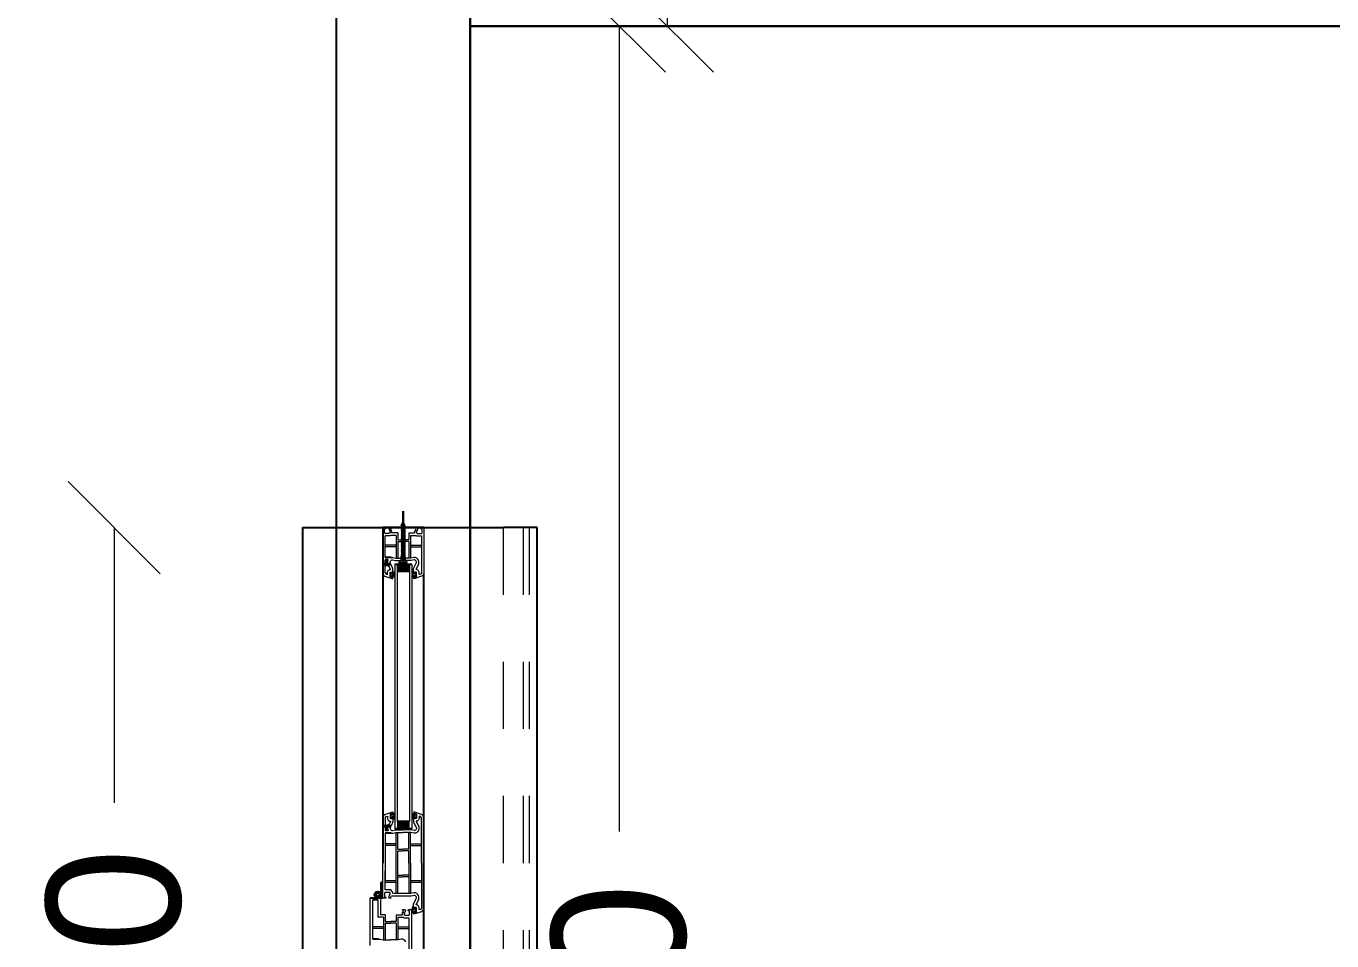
# Model space of a CAD drawing. Header units: metres. Extents: x -355 to 973, y -73 to 238.
# Drawn here: x 694.624 to 696.571, y 130.33 to 131.694 of the extents above; entities that cross this region are included whole.
import ezdxf

# ---------------------------------------------------------------- set-up
doc = ezdxf.new("R2010")
doc.units = ezdxf.units.M
doc.header["$LTSCALE"] = 3
doc.header["$MEASUREMENT"] = 0
for name, pattern in [('202$0$HIDDEN', [0.375, 0.25, -0.125]), ('ACAD_ISO02W100', [15, 12, -3]), ('DASHED2', [0.375, 0.25, -0.125])]:
    doc.linetypes.add(name, pattern=pattern)
for name, color, linetype in [('01B', 10, 'Continuous'), ('4', 4, 'ACAD_ISO02W100'), ('5', 2, 'Continuous')]:
    doc.layers.add(name, color=color, linetype=linetype)
doc.layers.add('05', color=21, linetype='Continuous', lineweight=5)
doc.layers.add('15', color=63, linetype='DASHED2', lineweight=15)
doc.styles.get("Standard").update_dxf_attribs({"font": 'arial.ttf'})
doc.dimstyles.new('ahmad', dxfattribs={"dimtxt": 0.2, "dimasz": 0.1375, "dimexe": 0, "dimexo": 0.0625, "dimgap": 0.09, "dimtad": 0, "dimzin": 0, "dimdsep": 46, "dimtxsty": 'Standard', "dimblk": 'OBLIQUE', "dimcen": 0.09, "dimclrd": 245, "dimclrt": 61, "dimadec": 0, "dimazin": 0, "dimtfac": 1, "dimtofl": 0, "dimtmove": 0, "dimatfit": 3, "dimldrblk": 'OBLIQUE', "dimfxl": 0, "dimfxlon": 1, "dimtolj": 1, "dimtzin": 0, "dimlwd": 13, "dimarcsym": 0})

# ---------------------------------------------------------------- blocks, each defined once
blk = doc.blocks.new('DSSSS')
at = {"layer": '05'}
for p, q in [((152.7604, -221.3864), (152.7604, -221.3872)), ((152.7604, -221.3872), (152.7664, -221.3872)), ((152.7664, -221.3872), (152.7664, -221.3863))]:
    blk.add_line(p, q, dxfattribs=at)
blk.add_lwpolyline([(152.7664, -221.3863), (152.7646, -221.3863), (152.7646, -221.384), (152.7657, -221.384), (152.7654, -221.383), (152.7617, -221.383), (152.7617, -221.3838), (152.7623, -221.3841), (152.763, -221.3847), (152.763, -221.3859), (152.7619, -221.3864), (152.7604, -221.3864)], dxfattribs=at)
blk = doc.blocks.new('ddd')
at = {"layer": '01B'}
for points in [[(1655.8293, 1003.8705), (1655.8184, 1003.8705), (1655.8184, 1003.889), (1655.8293, 1003.889)], [(1656.2018, 1003.8705), (1656.2127, 1003.8705), (1656.2127, 1003.889), (1656.2018, 1003.889)]]:
    blk.add_hatch(color=143, dxfattribs=at).paths.add_polyline_path(points)
at = {"layer": '01B', "color": 32}
for p in [(1655.7637, 1004.0793), (1655.7637, 1003.7293)]:
    blk.add_line(p, (1655.7637, 1004.0293), dxfattribs=at)
at = {"layer": '01B', "color": 143}
for p, q in [((1655.7637, 1003.9104), (1655.7637, 1003.8491)), ((1657.1951, 1003.9104), (1655.8322, 1003.9104)), ((1655.7802, 1003.8793), (1655.7393, 1003.8793)), ((1655.7393, 1003.8793), (1655.8247, 1003.8793)), ((1655.7608, 1003.8819), (1655.7555, 1003.8793)), ((1655.7608, 1003.8768), (1655.7555, 1003.8793)), ((1655.7608, 1003.8819), (1655.7587, 1003.8793)), ((1655.7608, 1003.8768), (1655.7587, 1003.8793)), ((1655.7621, 1003.8819), (1655.76, 1003.8793)), ((1655.7621, 1003.8768), (1655.76, 1003.8793)), ((1655.7608, 1003.8819), (1655.7616, 1003.8813)), ((1655.7633, 1003.8819), (1655.7612, 1003.8793)), ((1655.7633, 1003.8768), (1655.7612, 1003.8793)), ((1655.7621, 1003.8819), (1655.7628, 1003.8813)), ((1655.7646, 1003.8819), (1655.7624, 1003.8793)), ((1655.7646, 1003.8768), (1655.7624, 1003.8793)), ((1655.7633, 1003.8819), (1655.7641, 1003.8813)), ((1655.7658, 1003.8819), (1655.7637, 1003.8793)), ((1655.7658, 1003.8768), (1655.7637, 1003.8793)), ((1655.7646, 1003.8819), (1655.7653, 1003.8813)), ((1655.7671, 1003.8819), (1655.7649, 1003.8793)), ((1655.7671, 1003.8768), (1655.7649, 1003.8793)), ((1655.7658, 1003.8819), (1655.7666, 1003.8813)), ((1655.7683, 1003.8819), (1655.7662, 1003.8793)), ((1655.7683, 1003.8768), (1655.7662, 1003.8793)), ((1655.7671, 1003.8819), (1655.7678, 1003.8813)), ((1655.7696, 1003.8819), (1655.7674, 1003.8793)), ((1655.7696, 1003.8768), (1655.7674, 1003.8793)), ((1655.7683, 1003.8819), (1655.769, 1003.8813)), ((1655.7708, 1003.8819), (1655.7687, 1003.8793)), ((1655.7708, 1003.8768), (1655.7687, 1003.8793)), ((1655.7696, 1003.8819), (1655.7703, 1003.8813)), ((1655.7721, 1003.8819), (1655.7699, 1003.8793)), ((1655.7721, 1003.8768), (1655.7699, 1003.8793)), ((1655.7708, 1003.8819), (1655.7715, 1003.8813)), ((1655.7733, 1003.8819), (1655.7712, 1003.8793)), ((1655.7733, 1003.8768), (1655.7712, 1003.8793)), ((1655.7721, 1003.8819), (1655.7728, 1003.8813)), ((1655.7745, 1003.8819), (1655.7724, 1003.8793)), ((1655.7745, 1003.8768), (1655.7724, 1003.8793)), ((1655.7733, 1003.8819), (1655.774, 1003.8813)), ((1655.7758, 1003.8819), (1655.7737, 1003.8793)), ((1655.7758, 1003.8768), (1655.7737, 1003.8793)), ((1655.7745, 1003.8819), (1655.7753, 1003.8813)), ((1655.777, 1003.8819), (1655.7749, 1003.8793)), ((1655.777, 1003.8768), (1655.7749, 1003.8793)), ((1655.7758, 1003.8819), (1655.7765, 1003.8813)), ((1655.7783, 1003.8819), (1655.7762, 1003.8793)), ((1655.7783, 1003.8768), (1655.7762, 1003.8793)), ((1655.777, 1003.8819), (1655.7778, 1003.8813)), ((1655.7795, 1003.8819), (1655.7774, 1003.8793)), ((1655.7795, 1003.8768), (1655.7774, 1003.8793)), ((1655.7783, 1003.8819), (1655.779, 1003.8813)), ((1655.7808, 1003.8819), (1655.7786, 1003.8793)), ((1655.7808, 1003.8768), (1655.7786, 1003.8793)), ((1655.7795, 1003.8819), (1655.7803, 1003.8813)), ((1655.782, 1003.8819), (1655.7799, 1003.8793)), ((1655.782, 1003.8768), (1655.7799, 1003.8793)), ((1655.7808, 1003.8819), (1655.7815, 1003.8813)), ((1655.7833, 1003.8819), (1655.7811, 1003.8793)), ((1655.7833, 1003.8768), (1655.7811, 1003.8793)), ((1655.782, 1003.8819), (1655.7827, 1003.8813)), ((1655.7845, 1003.8819), (1655.7824, 1003.8793)), ((1655.7845, 1003.8768), (1655.7824, 1003.8793)), ((1655.7833, 1003.8819), (1655.784, 1003.8813)), ((1655.7858, 1003.8819), (1655.7836, 1003.8793)), ((1655.7858, 1003.8768), (1655.7836, 1003.8793)), ((1655.7845, 1003.8819), (1655.7852, 1003.8813)), ((1655.787, 1003.8819), (1655.7849, 1003.8793)), ((1655.787, 1003.8768), (1655.7849, 1003.8793)), ((1655.7858, 1003.8819), (1655.7865, 1003.8813)), ((1655.7882, 1003.8819), (1655.7861, 1003.8793)), ((1655.7882, 1003.8768), (1655.7861, 1003.8793)), ((1655.787, 1003.8819), (1655.7877, 1003.8813)), ((1655.7895, 1003.8819), (1655.7874, 1003.8793)), ((1655.7895, 1003.8768), (1655.7874, 1003.8793)), ((1655.7882, 1003.8819), (1655.789, 1003.8813)), ((1655.7907, 1003.8819), (1655.7886, 1003.8793)), ((1655.7907, 1003.8768), (1655.7886, 1003.8793)), ((1655.7895, 1003.8819), (1655.7902, 1003.8813)), ((1655.792, 1003.8819), (1655.7899, 1003.8793)), ((1655.792, 1003.8768), (1655.7899, 1003.8793)), ((1655.7907, 1003.8819), (1655.7915, 1003.8813)), ((1655.7932, 1003.8819), (1655.7911, 1003.8793)), ((1655.7932, 1003.8768), (1655.7911, 1003.8793)), ((1655.792, 1003.8819), (1655.7927, 1003.8813)), ((1655.7945, 1003.8819), (1655.7923, 1003.8793)), ((1655.7945, 1003.8768), (1655.7923, 1003.8793)), ((1655.7932, 1003.8819), (1655.794, 1003.8813)), ((1655.7957, 1003.8819), (1655.7936, 1003.8793)), ((1655.7957, 1003.8768), (1655.7936, 1003.8793)), ((1655.7945, 1003.8819), (1655.7952, 1003.8813)), ((1655.797, 1003.8819), (1655.7948, 1003.8793)), ((1655.797, 1003.8768), (1655.7948, 1003.8793)), ((1655.7957, 1003.8819), (1655.7965, 1003.8813)), ((1655.7982, 1003.8819), (1655.7961, 1003.8793)), ((1655.7982, 1003.8768), (1655.7961, 1003.8793)), ((1655.797, 1003.8819), (1655.7977, 1003.8813)), ((1655.7995, 1003.8819), (1655.7973, 1003.8793)), ((1655.7995, 1003.8768), (1655.7973, 1003.8793)), ((1655.7982, 1003.8819), (1655.7989, 1003.8813)), ((1655.8007, 1003.8819), (1655.7986, 1003.8793)), ((1655.8007, 1003.8768), (1655.7986, 1003.8793)), ((1655.7995, 1003.8819), (1655.8002, 1003.8813)), ((1655.8019, 1003.8819), (1655.7998, 1003.8793)), ((1655.8019, 1003.8768), (1655.7998, 1003.8793)), ((1655.8007, 1003.8819), (1655.8014, 1003.8813)), ((1655.8032, 1003.8819), (1655.8011, 1003.8793)), ((1655.8032, 1003.8768), (1655.8011, 1003.8793)), ((1655.8019, 1003.8819), (1655.8027, 1003.8813)), ((1655.8044, 1003.8819), (1655.8023, 1003.8793)), ((1655.8044, 1003.8768), (1655.8023, 1003.8793)), ((1655.8032, 1003.8819), (1655.8039, 1003.8813)), ((1655.8057, 1003.8819), (1655.8036, 1003.8793)), ((1655.8057, 1003.8768), (1655.8036, 1003.8793)), ((1655.8044, 1003.8819), (1655.8052, 1003.8813)), ((1655.8114, 1003.8819), (1655.8057, 1003.8819)), ((1655.8057, 1003.8819), (1655.8057, 1003.8793)), ((1655.8057, 1003.8768), (1655.8057, 1003.8793)), ((1655.8168, 1003.8855), (1655.8114, 1003.8819)), ((1655.8168, 1003.8803), (1655.8147, 1003.8803)), ((1655.8147, 1003.8803), (1655.8147, 1003.8793)), ((1655.8147, 1003.8784), (1655.8147, 1003.8793)), ((1655.8168, 1003.8784), (1655.8147, 1003.8784)), ((1655.8168, 1003.8855), (1655.8168, 1003.8803)), ((1655.8168, 1003.8732), (1655.8168, 1003.8784)), ((1655.8184, 1003.8923), (1655.8184, 1003.8672)), ((1655.8293, 1003.889), (1655.8293, 1003.8705)), ((1656.2018, 1003.889), (1656.2018, 1003.8705)), ((1656.2127, 1003.8923), (1656.2127, 1003.8672)), ((1655.7608, 1003.8768), (1655.7616, 1003.8774)), ((1655.7621, 1003.8768), (1655.7628, 1003.8774)), ((1655.7633, 1003.8768), (1655.7641, 1003.8774)), ((1655.7646, 1003.8768), (1655.7653, 1003.8774)), ((1655.7658, 1003.8768), (1655.7666, 1003.8774)), ((1655.7671, 1003.8768), (1655.7678, 1003.8774)), ((1655.7683, 1003.8768), (1655.769, 1003.8774)), ((1655.7696, 1003.8768), (1655.7703, 1003.8774)), ((1655.7708, 1003.8768), (1655.7715, 1003.8774)), ((1655.7721, 1003.8768), (1655.7728, 1003.8774)), ((1655.7733, 1003.8768), (1655.774, 1003.8774)), ((1655.7745, 1003.8768), (1655.7753, 1003.8774)), ((1655.7758, 1003.8768), (1655.7765, 1003.8774)), ((1655.777, 1003.8768), (1655.7778, 1003.8774)), ((1655.7783, 1003.8768), (1655.779, 1003.8774)), ((1655.7795, 1003.8768), (1655.7803, 1003.8774)), ((1655.7808, 1003.8768), (1655.7815, 1003.8774)), ((1655.782, 1003.8768), (1655.7827, 1003.8774)), ((1655.7833, 1003.8768), (1655.784, 1003.8774)), ((1655.7845, 1003.8768), (1655.7852, 1003.8774)), ((1655.7858, 1003.8768), (1655.7865, 1003.8774)), ((1655.787, 1003.8768), (1655.7877, 1003.8774)), ((1655.7882, 1003.8768), (1655.789, 1003.8774)), ((1655.7895, 1003.8768), (1655.7902, 1003.8774)), ((1655.7907, 1003.8768), (1655.7915, 1003.8774)), ((1655.792, 1003.8768), (1655.7927, 1003.8774)), ((1655.7932, 1003.8768), (1655.794, 1003.8774)), ((1655.7945, 1003.8768), (1655.7952, 1003.8774)), ((1655.7957, 1003.8768), (1655.7965, 1003.8774)), ((1655.797, 1003.8768), (1655.7977, 1003.8774)), ((1655.7982, 1003.8768), (1655.7989, 1003.8774)), ((1655.7995, 1003.8768), (1655.8002, 1003.8774)), ((1655.8007, 1003.8768), (1655.8014, 1003.8774)), ((1655.8019, 1003.8768), (1655.8027, 1003.8774)), ((1655.8032, 1003.8768), (1655.8039, 1003.8774)), ((1655.8044, 1003.8768), (1655.8052, 1003.8774)), ((1655.8114, 1003.8768), (1655.8057, 1003.8768)), ((1655.8082, 1003.8614), (1655.8082, 1003.8529)), ((1655.8168, 1003.8732), (1655.8114, 1003.8768)), ((1655.8174, 1003.8607), (1655.8174, 1003.8566)), ((1655.8189, 1003.8615), (1655.8189, 1003.8572)), ((1656.2084, 1003.8615), (1656.2084, 1003.8572)), ((1656.2099, 1003.8607), (1656.2099, 1003.8566)), ((1656.2192, 1003.8614), (1656.2192, 1003.8529)), ((1655.7637, 1003.8491), (1656.2637, 1003.8491)), ((1655.8119, 1003.8571), (1655.8119, 1003.8529)), ((1655.8123, 1003.8555), (1655.8122, 1003.8549)), ((1655.8174, 1003.8529), (1655.8174, 1003.8491)), ((1655.8189, 1003.8572), (1655.8178, 1003.8551)), ((1655.8181, 1003.8545), (1655.8189, 1003.8529)), ((1655.8189, 1003.8529), (1655.8189, 1003.8491)), ((1655.8209, 1003.8581), (1655.8193, 1003.8551)), ((1655.8193, 1003.8551), (1655.8204, 1003.8529)), ((1656.2065, 1003.8581), (1656.2081, 1003.8551)), ((1656.2081, 1003.8551), (1656.207, 1003.8529)), ((1656.2084, 1003.8572), (1656.2095, 1003.8551)), ((1656.2092, 1003.8545), (1656.2084, 1003.8529)), ((1656.2084, 1003.8529), (1656.2084, 1003.8491)), ((1656.2099, 1003.8529), (1656.2099, 1003.8491)), ((1656.215, 1003.8555), (1656.2152, 1003.8549)), ((1656.2154, 1003.8571), (1656.2154, 1003.8529)), ((1656.2921, 1003.8467), (1656.2921, 1003.8491)), ((1656.3159, 1003.8467), (1656.2921, 1003.8467)), ((1656.3159, 1003.8491), (1656.3159, 1003.8467)), ((1656.3159, 1003.8456), (1656.3159, 1003.8304)), ((1656.3185, 1003.8418), (1656.3185, 1003.8342)), ((1656.3774, 1003.8427), (1656.3774, 1003.8342))]:
    blk.add_line(p, q, dxfattribs=at)
for radius in [0.00477, 0.00274]:
    blk.add_circle((1656.3109, 1003.8416), radius, dxfattribs=at)
at = {"layer": '05', "color": 143}
for p, q in [((1655.7637, 1003.9064), (1655.7637, 1003.9104)), ((1655.7651, 1003.9057), (1655.7637, 1003.9064)), ((1655.7637, 1003.9013), (1655.7651, 1003.9014)), ((1655.7637, 1003.8972), (1655.7637, 1003.9013)), ((1655.7647, 1003.8984), (1655.7646, 1003.8971)), ((1655.7652, 1003.8989), (1655.7647, 1003.8984)), ((1655.7656, 1003.9063), (1655.7651, 1003.9057)), ((1655.7651, 1003.9014), (1655.7689, 1003.8999)), ((1655.7689, 1003.8971), (1655.7652, 1003.8989)), ((1655.7667, 1003.9078), (1655.7656, 1003.9073)), ((1655.7656, 1003.9073), (1655.7656, 1003.9063)), ((1655.771, 1003.9078), (1655.7667, 1003.9078)), ((1655.7687, 1003.8985), (1655.7678, 1003.899)), ((1655.7678, 1003.899), (1655.7683, 1003.8988)), ((1655.7683, 1003.8988), (1655.7687, 1003.8985)), ((1655.7689, 1003.8999), (1655.7702, 1003.8991)), ((1655.7702, 1003.8991), (1655.7715, 1003.8997)), ((1655.7716, 1003.9077), (1655.771, 1003.9078)), ((1655.7715, 1003.8997), (1655.7722, 1003.9006)), ((1655.7722, 1003.9067), (1655.7716, 1003.9077)), ((1655.7722, 1003.9006), (1655.7722, 1003.9067)), ((1655.7752, 1003.8982), (1655.776, 1003.8993)), ((1655.7754, 1003.8979), (1655.7752, 1003.8982)), ((1655.7754, 1003.8904), (1655.7754, 1003.8979)), ((1655.776, 1003.8993), (1655.776, 1003.9066)), ((1655.776, 1003.9066), (1655.8311, 1003.9066)), ((1655.7896, 1003.8904), (1655.7896, 1003.9066)), ((1655.7921, 1003.8904), (1655.7921, 1003.9066)), ((1655.8082, 1003.898), (1655.8081, 1003.8954)), ((1655.8093, 1003.8999), (1655.8082, 1003.898)), ((1655.8103, 1003.9011), (1655.8093, 1003.8999)), ((1655.8122, 1003.9024), (1655.8103, 1003.9011)), ((1655.814, 1003.903), (1655.8122, 1003.9024)), ((1655.816, 1003.9031), (1655.814, 1003.903)), ((1655.818, 1003.9027), (1655.816, 1003.9031)), ((1655.8257, 1003.899), (1655.818, 1003.9027)), ((1655.8261, 1003.899), (1655.8257, 1003.899)), ((1655.8282, 1003.9026), (1655.8261, 1003.9005)), ((1655.8261, 1003.9005), (1655.8261, 1003.899)), ((1655.8301, 1003.9033), (1655.8282, 1003.9026)), ((1655.8334, 1003.9033), (1655.8301, 1003.9033)), ((1655.8311, 1003.9066), (1655.8323, 1003.9058)), ((1655.8323, 1003.9058), (1655.8328, 1003.9052)), ((1655.8328, 1003.9052), (1655.8334, 1003.9033)), ((1656.1945, 1003.9052), (1656.1939, 1003.9033)), ((1656.1939, 1003.9033), (1656.1973, 1003.9033)), ((1656.195, 1003.9058), (1656.1945, 1003.9052)), ((1656.1962, 1003.9066), (1656.195, 1003.9058)), ((1656.2637, 1003.9066), (1656.1962, 1003.9066)), ((1656.1973, 1003.9033), (1656.1992, 1003.9026)), ((1656.1992, 1003.9026), (1656.2012, 1003.9005)), ((1656.2012, 1003.9005), (1656.2012, 1003.899)), ((1656.2012, 1003.899), (1656.2017, 1003.899)), ((1656.2017, 1003.899), (1656.2093, 1003.9027)), ((1656.2093, 1003.9027), (1656.2113, 1003.9031)), ((1656.2113, 1003.9031), (1656.2133, 1003.903)), ((1656.2133, 1003.903), (1656.2152, 1003.9024)), ((1656.2152, 1003.9024), (1656.217, 1003.9011)), ((1656.217, 1003.9011), (1656.218, 1003.8999)), ((1656.218, 1003.8999), (1656.2192, 1003.898)), ((1656.2192, 1003.898), (1656.2192, 1003.8954)), ((1656.2352, 1003.8904), (1656.2352, 1003.9066)), ((1656.2377, 1003.8904), (1656.2377, 1003.9066)), ((1656.2637, 1003.9104), (1656.3322, 1003.9104)), ((1656.2637, 1003.9066), (1656.3311, 1003.9066)), ((1656.2896, 1003.8904), (1656.2896, 1003.9066)), ((1656.2921, 1003.8904), (1656.2921, 1003.9066)), ((1656.3082, 1003.898), (1656.3081, 1003.8954)), ((1656.3093, 1003.8999), (1656.3082, 1003.898)), ((1656.3103, 1003.9011), (1656.3093, 1003.8999)), ((1656.3122, 1003.9024), (1656.3103, 1003.9011)), ((1656.3124, 1003.8976), (1656.3119, 1003.8969)), ((1656.314, 1003.903), (1656.3122, 1003.9024)), ((1656.313, 1003.8983), (1656.3124, 1003.8976)), ((1656.3138, 1003.8989), (1656.313, 1003.8983)), ((1656.3147, 1003.8992), (1656.3138, 1003.8989)), ((1656.316, 1003.9031), (1656.314, 1003.903)), ((1656.3157, 1003.8993), (1656.3147, 1003.8992)), ((1656.3168, 1003.899), (1656.3157, 1003.8993)), ((1656.318, 1003.9027), (1656.316, 1003.9031)), ((1656.3248, 1003.8951), (1656.3168, 1003.899)), ((1656.3257, 1003.899), (1656.318, 1003.9027)), ((1656.3261, 1003.899), (1656.3257, 1003.899)), ((1656.3282, 1003.9026), (1656.3261, 1003.9005)), ((1656.3261, 1003.9005), (1656.3261, 1003.899)), ((1656.3301, 1003.9033), (1656.3282, 1003.9026)), ((1656.3303, 1003.8993), (1656.3299, 1003.8989)), ((1656.3299, 1003.8989), (1656.3299, 1003.8964)), ((1656.3334, 1003.9033), (1656.3301, 1003.9033)), ((1656.3308, 1003.8995), (1656.3303, 1003.8993)), ((1656.3365, 1003.8995), (1656.3308, 1003.8995)), ((1656.3311, 1003.9066), (1656.3323, 1003.9058)), ((1656.3322, 1003.9104), (1656.3349, 1003.9087)), ((1656.3323, 1003.9058), (1656.3328, 1003.9052)), ((1656.3328, 1003.9052), (1656.3334, 1003.9033)), ((1656.3349, 1003.9087), (1656.3362, 1003.907)), ((1656.3362, 1003.907), (1656.3401, 1003.8953)), ((1656.3369, 1003.8993), (1656.3365, 1003.8995)), ((1656.3372, 1003.8989), (1656.3369, 1003.8993)), ((1656.3378, 1003.8966), (1656.3372, 1003.8989)), ((1655.764, 1003.897), (1655.7637, 1003.8972)), ((1655.7646, 1003.8971), (1655.764, 1003.897)), ((1655.7701, 1003.8971), (1655.7689, 1003.8971)), ((1655.7712, 1003.8971), (1655.7701, 1003.8971)), ((1655.7715, 1003.8967), (1655.7712, 1003.8971)), ((1655.7715, 1003.8878), (1655.7715, 1003.8967)), ((1655.7715, 1003.8878), (1655.7817, 1003.8878)), ((1655.7754, 1003.8904), (1655.8091, 1003.8904)), ((1655.7817, 1003.8878), (1655.7817, 1003.8797)), ((1655.7817, 1003.8716), (1655.7817, 1003.8797)), ((1655.7842, 1003.8878), (1655.8091, 1003.8878)), ((1655.7842, 1003.8878), (1655.7842, 1003.8797)), ((1655.7842, 1003.8716), (1655.7842, 1003.8797)), ((1655.8081, 1003.8954), (1655.8091, 1003.891)), ((1655.8091, 1003.891), (1655.8091, 1003.8841)), ((1655.8091, 1003.8841), (1655.8091, 1003.8797)), ((1655.8091, 1003.8754), (1655.8091, 1003.8797)), ((1655.8129, 1003.8754), (1655.8129, 1003.8797)), ((1656.2144, 1003.8754), (1656.2144, 1003.8797)), ((1656.2192, 1003.8954), (1656.2182, 1003.891)), ((1656.2182, 1003.891), (1656.2182, 1003.8841)), ((1656.2637, 1003.8904), (1656.2182, 1003.8904)), ((1656.2431, 1003.8878), (1656.2182, 1003.8878)), ((1656.2182, 1003.8841), (1656.2182, 1003.8797)), ((1656.2182, 1003.8754), (1656.2182, 1003.8797)), ((1656.2431, 1003.8878), (1656.2431, 1003.8797)), ((1656.2431, 1003.8716), (1656.2431, 1003.8797)), ((1656.2637, 1003.8878), (1656.2457, 1003.8878)), ((1656.2457, 1003.8878), (1656.2457, 1003.8797)), ((1656.2457, 1003.8716), (1656.2457, 1003.8797)), ((1656.2637, 1003.8904), (1656.3091, 1003.8904)), ((1656.2637, 1003.8878), (1656.3091, 1003.8878)), ((1656.2817, 1003.8878), (1656.2817, 1003.8797)), ((1656.2817, 1003.8716), (1656.2817, 1003.8797)), ((1656.2842, 1003.8878), (1656.2842, 1003.8797)), ((1656.2842, 1003.8716), (1656.2842, 1003.8797)), ((1656.3081, 1003.8954), (1656.3091, 1003.891)), ((1656.3091, 1003.891), (1656.3091, 1003.8833)), ((1656.3091, 1003.8833), (1656.3091, 1003.865)), ((1656.3119, 1003.8969), (1656.3119, 1003.8958)), ((1656.3119, 1003.8958), (1656.3129, 1003.8914)), ((1656.3129, 1003.8914), (1656.3129, 1003.8833)), ((1656.3129, 1003.8833), (1656.3129, 1003.8632)), ((1656.3312, 1003.8951), (1656.3248, 1003.8951)), ((1656.3296, 1003.8939), (1656.3296, 1003.8929)), ((1656.3296, 1003.8929), (1656.3373, 1003.8929)), ((1656.3299, 1003.8964), (1656.3313, 1003.8958)), ((1656.3316, 1003.8953), (1656.3312, 1003.8951)), ((1656.3313, 1003.8958), (1656.3316, 1003.8955)), ((1656.3316, 1003.8955), (1656.3316, 1003.8953)), ((1656.3362, 1003.8953), (1656.3362, 1003.8957)), ((1656.3362, 1003.8957), (1656.3369, 1003.8957)), ((1656.3401, 1003.8953), (1656.3362, 1003.8953)), ((1656.3369, 1003.8957), (1656.3375, 1003.8958)), ((1656.3373, 1003.8929), (1656.3373, 1003.894)), ((1656.3375, 1003.8958), (1656.3377, 1003.8962)), ((1656.3377, 1003.8962), (1656.3378, 1003.8966)), ((1656.3588, 1003.8717), (1656.3588, 1003.8879)), ((1656.3614, 1003.8717), (1656.3614, 1003.8879)), ((1655.764, 1003.8625), (1655.7637, 1003.8623)), ((1655.7637, 1003.8623), (1655.7637, 1003.8581)), ((1655.7646, 1003.8623), (1655.764, 1003.8625)), ((1655.7647, 1003.8611), (1655.7646, 1003.8623)), ((1655.7652, 1003.8606), (1655.7647, 1003.8611)), ((1655.7651, 1003.858), (1655.7689, 1003.8595)), ((1655.7689, 1003.8624), (1655.7652, 1003.8606)), ((1655.7687, 1003.8609), (1655.7678, 1003.8604)), ((1655.7678, 1003.8604), (1655.7683, 1003.8606)), ((1655.7683, 1003.8606), (1655.7687, 1003.8609)), ((1655.7701, 1003.8623), (1655.7689, 1003.8624)), ((1655.7689, 1003.8595), (1655.7702, 1003.8603)), ((1655.7712, 1003.8623), (1655.7701, 1003.8623)), ((1655.7702, 1003.8603), (1655.7715, 1003.8597)), ((1655.7715, 1003.8628), (1655.7712, 1003.8623)), ((1655.7715, 1003.8716), (1655.7817, 1003.8716)), ((1655.7715, 1003.8716), (1655.7715, 1003.8628)), ((1655.7715, 1003.8597), (1655.7722, 1003.8589)), ((1655.7722, 1003.8589), (1655.7722, 1003.8528)), ((1655.7754, 1003.8615), (1655.7752, 1003.8613)), ((1655.7752, 1003.8613), (1655.776, 1003.8601)), ((1655.7754, 1003.8691), (1655.8091, 1003.8691)), ((1655.7754, 1003.8691), (1655.7754, 1003.8615)), ((1655.776, 1003.8601), (1655.776, 1003.8529)), ((1655.7842, 1003.8716), (1655.8091, 1003.8716)), ((1655.7896, 1003.8691), (1655.7896, 1003.8529)), ((1655.7921, 1003.8691), (1655.7921, 1003.8529)), ((1655.8081, 1003.864), (1655.8091, 1003.8685)), ((1655.8082, 1003.8614), (1655.8081, 1003.864)), ((1655.8091, 1003.8685), (1655.8091, 1003.8754)), ((1655.8119, 1003.8636), (1655.8129, 1003.868)), ((1655.8119, 1003.8626), (1655.8119, 1003.8636)), ((1655.8124, 1003.8618), (1655.8119, 1003.8626)), ((1655.813, 1003.8611), (1655.8124, 1003.8618)), ((1655.8129, 1003.868), (1655.8129, 1003.8754)), ((1655.8138, 1003.8605), (1655.813, 1003.8611)), ((1655.8147, 1003.8603), (1655.8138, 1003.8605)), ((1655.8157, 1003.8602), (1655.8147, 1003.8603)), ((1655.8168, 1003.8604), (1655.8157, 1003.8602)), ((1655.8174, 1003.8607), (1655.8168, 1003.8604)), ((1655.8248, 1003.8643), (1655.8189, 1003.8615)), ((1655.8257, 1003.8605), (1655.8209, 1003.8581)), ((1655.8312, 1003.8643), (1655.8248, 1003.8643)), ((1655.8261, 1003.8605), (1655.8257, 1003.8605)), ((1655.8261, 1003.859), (1655.8261, 1003.8605)), ((1655.8282, 1003.8568), (1655.8261, 1003.859)), ((1655.8296, 1003.8656), (1655.8296, 1003.8665)), ((1655.8296, 1003.8665), (1655.8373, 1003.8665)), ((1655.8299, 1003.863), (1655.8313, 1003.8637)), ((1655.8299, 1003.8605), (1655.8299, 1003.863)), ((1655.8303, 1003.8601), (1655.8299, 1003.8605)), ((1655.8308, 1003.8599), (1655.8303, 1003.8601)), ((1655.8365, 1003.8599), (1655.8308, 1003.8599)), ((1655.8316, 1003.8641), (1655.8312, 1003.8643)), ((1655.8313, 1003.8637), (1655.8316, 1003.8639)), ((1655.8316, 1003.8639), (1655.8316, 1003.8641)), ((1655.8362, 1003.8524), (1655.8401, 1003.8641)), ((1655.8401, 1003.8641), (1655.8362, 1003.8641)), ((1655.8362, 1003.8641), (1655.8362, 1003.8638)), ((1655.8362, 1003.8638), (1655.8369, 1003.8638)), ((1655.8369, 1003.8602), (1655.8365, 1003.8599)), ((1655.8369, 1003.8638), (1655.8375, 1003.8637)), ((1655.8372, 1003.8605), (1655.8369, 1003.8602)), ((1655.8378, 1003.8628), (1655.8372, 1003.8605)), ((1655.8373, 1003.8665), (1655.8373, 1003.8654)), ((1655.8375, 1003.8637), (1655.8377, 1003.8632)), ((1655.8377, 1003.8632), (1655.8378, 1003.8628)), ((1656.1911, 1003.8524), (1656.1872, 1003.8641)), ((1656.1872, 1003.8641), (1656.1911, 1003.8641)), ((1656.1896, 1003.8632), (1656.1895, 1003.8628)), ((1656.1895, 1003.8628), (1656.1902, 1003.8605)), ((1656.1899, 1003.8637), (1656.1896, 1003.8632)), ((1656.1904, 1003.8638), (1656.1899, 1003.8637)), ((1656.1977, 1003.8665), (1656.19, 1003.8665)), ((1656.19, 1003.8665), (1656.19, 1003.8654)), ((1656.1902, 1003.8605), (1656.1905, 1003.8602)), ((1656.1911, 1003.8638), (1656.1904, 1003.8638)), ((1656.1905, 1003.8602), (1656.1908, 1003.8599)), ((1656.1908, 1003.8599), (1656.1965, 1003.8599)), ((1656.1911, 1003.8641), (1656.1911, 1003.8638)), ((1656.1957, 1003.8641), (1656.1961, 1003.8643)), ((1656.1957, 1003.8639), (1656.1957, 1003.8641)), ((1656.196, 1003.8637), (1656.1957, 1003.8639)), ((1656.1974, 1003.863), (1656.196, 1003.8637)), ((1656.1961, 1003.8643), (1656.2025, 1003.8643)), ((1656.1965, 1003.8599), (1656.197, 1003.8601)), ((1656.197, 1003.8601), (1656.1974, 1003.8605)), ((1656.1974, 1003.8605), (1656.1974, 1003.863)), ((1656.1977, 1003.8656), (1656.1977, 1003.8665)), ((1656.1992, 1003.8568), (1656.2012, 1003.859)), ((1656.2012, 1003.859), (1656.2012, 1003.8605)), ((1656.2012, 1003.8605), (1656.2017, 1003.8605)), ((1656.2017, 1003.8605), (1656.2065, 1003.8581)), ((1656.2025, 1003.8643), (1656.2084, 1003.8615)), ((1656.2099, 1003.8607), (1656.2106, 1003.8604)), ((1656.2106, 1003.8604), (1656.2116, 1003.8602)), ((1656.2116, 1003.8602), (1656.2126, 1003.8603)), ((1656.2126, 1003.8603), (1656.2135, 1003.8605)), ((1656.2135, 1003.8605), (1656.2143, 1003.8611)), ((1656.2143, 1003.8611), (1656.2149, 1003.8618)), ((1656.2144, 1003.868), (1656.2144, 1003.8754)), ((1656.2154, 1003.8636), (1656.2144, 1003.868)), ((1656.2149, 1003.8618), (1656.2154, 1003.8626)), ((1656.2154, 1003.8626), (1656.2154, 1003.8636)), ((1656.2182, 1003.8685), (1656.2182, 1003.8754)), ((1656.2431, 1003.8716), (1656.2182, 1003.8716)), ((1656.3091, 1003.8691), (1656.2182, 1003.8691)), ((1656.2192, 1003.864), (1656.2182, 1003.8685)), ((1656.2192, 1003.8614), (1656.2192, 1003.864)), ((1656.2352, 1003.8691), (1656.2352, 1003.8529)), ((1656.2377, 1003.8691), (1656.2377, 1003.8529)), ((1656.3091, 1003.8716), (1656.2457, 1003.8716)), ((1656.2896, 1003.8529), (1656.2896, 1003.8691)), ((1656.2921, 1003.8529), (1656.2921, 1003.8691)), ((1656.3064, 1003.8635), (1656.3038, 1003.8611)), ((1656.3038, 1003.8611), (1656.3038, 1003.8529)), ((1656.3087, 1003.8641), (1656.3064, 1003.8635)), ((1656.3083, 1003.86), (1656.3076, 1003.8594)), ((1656.3076, 1003.8594), (1656.3076, 1003.8528)), ((1656.3092, 1003.8603), (1656.3083, 1003.86)), ((1656.3091, 1003.8641), (1656.3087, 1003.8641)), ((1656.3102, 1003.8603), (1656.3092, 1003.8603)), ((1656.3114, 1003.859), (1656.3102, 1003.8603)), ((1656.3154, 1003.8583), (1656.3114, 1003.859)), ((1656.3129, 1003.8623), (1656.3132, 1003.8616)), ((1656.3132, 1003.8616), (1656.3139, 1003.8611)), ((1656.3139, 1003.8611), (1656.3146, 1003.8606)), ((1656.3146, 1003.8606), (1656.3154, 1003.8612)), ((1656.3154, 1003.8612), (1656.316, 1003.8616)), ((1656.316, 1003.8587), (1656.3154, 1003.8583)), ((1656.316, 1003.8616), (1656.316, 1003.8587)), ((1656.3408, 1003.8691), (1656.3509, 1003.8691)), ((1656.3446, 1003.8717), (1656.3783, 1003.8717)), ((1656.3509, 1003.8691), (1656.3509, 1003.861)), ((1656.3509, 1003.8529), (1656.3509, 1003.861)), ((1656.3534, 1003.8691), (1656.3783, 1003.8691)), ((1656.3534, 1003.8691), (1656.3534, 1003.861)), ((1656.3534, 1003.8529), (1656.3534, 1003.861)), ((1656.3783, 1003.8567), (1656.3783, 1003.861)), ((1655.7637, 1003.8581), (1655.7651, 1003.858)), ((1655.7651, 1003.8537), (1655.7637, 1003.8531)), ((1655.7637, 1003.8531), (1655.7637, 1003.8491)), ((1655.8174, 1003.8491), (1655.7637, 1003.8491)), ((1655.7656, 1003.8532), (1655.7651, 1003.8537)), ((1655.7656, 1003.8521), (1655.7656, 1003.8532)), ((1655.7667, 1003.8516), (1655.7656, 1003.8521)), ((1655.771, 1003.8516), (1655.7667, 1003.8516)), ((1655.7716, 1003.8517), (1655.771, 1003.8516)), ((1655.7722, 1003.8528), (1655.7716, 1003.8517)), ((1655.8082, 1003.8529), (1655.776, 1003.8529)), ((1655.814, 1003.8565), (1655.8119, 1003.8571)), ((1655.8174, 1003.8529), (1655.8119, 1003.8529)), ((1655.8143, 1003.8543), (1655.8122, 1003.8549)), ((1655.8144, 1003.8549), (1655.8123, 1003.8555)), ((1655.816, 1003.8563), (1655.814, 1003.8565)), ((1655.8165, 1003.8541), (1655.8143, 1003.8543)), ((1655.8164, 1003.8547), (1655.8144, 1003.8549)), ((1655.8174, 1003.8566), (1655.816, 1003.8563)), ((1655.8178, 1003.8551), (1655.8164, 1003.8547)), ((1655.8181, 1003.8545), (1655.8165, 1003.8541)), ((1655.8322, 1003.8491), (1655.8189, 1003.8491)), ((1655.8311, 1003.8529), (1655.8204, 1003.8529)), ((1655.8301, 1003.8561), (1655.8282, 1003.8568)), ((1655.8334, 1003.8561), (1655.8301, 1003.8561)), ((1655.8311, 1003.8529), (1655.8323, 1003.8536)), ((1655.8322, 1003.8491), (1655.8349, 1003.8507)), ((1655.8323, 1003.8536), (1655.8328, 1003.8543)), ((1655.8328, 1003.8543), (1655.8334, 1003.8561)), ((1655.8349, 1003.8507), (1655.8362, 1003.8524)), ((1656.1924, 1003.8507), (1656.1911, 1003.8524)), ((1656.1951, 1003.8491), (1656.1924, 1003.8507)), ((1656.1945, 1003.8543), (1656.1939, 1003.8561)), ((1656.1939, 1003.8561), (1656.1973, 1003.8561)), ((1656.195, 1003.8536), (1656.1945, 1003.8543)), ((1656.1962, 1003.8529), (1656.195, 1003.8536)), ((1656.1951, 1003.8491), (1656.2084, 1003.8491)), ((1656.1962, 1003.8529), (1656.207, 1003.8529)), ((1656.1973, 1003.8561), (1656.1992, 1003.8568)), ((1656.2092, 1003.8545), (1656.2109, 1003.8541)), ((1656.2095, 1003.8551), (1656.2109, 1003.8547)), ((1656.2099, 1003.8566), (1656.2113, 1003.8563)), ((1656.2099, 1003.8529), (1656.2154, 1003.8529)), ((1656.2099, 1003.8491), (1656.2637, 1003.8491)), ((1656.2109, 1003.8547), (1656.2129, 1003.8549)), ((1656.2109, 1003.8541), (1656.213, 1003.8543)), ((1656.2113, 1003.8563), (1656.2133, 1003.8565)), ((1656.2129, 1003.8549), (1656.215, 1003.8555)), ((1656.213, 1003.8543), (1656.2152, 1003.8549)), ((1656.2133, 1003.8565), (1656.2154, 1003.8571)), ((1656.2192, 1003.8529), (1656.2896, 1003.8529)), ((1656.3159, 1003.8491), (1656.2637, 1003.8491)), ((1656.3038, 1003.8529), (1656.2754, 1003.8529)), ((1656.3076, 1003.8528), (1656.3079, 1003.8522)), ((1656.3079, 1003.8522), (1656.3083, 1003.8519)), ((1656.3083, 1003.8519), (1656.3138, 1003.8519)), ((1656.3138, 1003.8519), (1656.3142, 1003.8521)), ((1656.3142, 1003.8521), (1656.3144, 1003.8526)), ((1656.3144, 1003.8533), (1656.3147, 1003.8536)), ((1656.3144, 1003.8526), (1656.3144, 1003.8533)), ((1656.3147, 1003.8536), (1656.3157, 1003.8536)), ((1656.3157, 1003.8536), (1656.3159, 1003.8532)), ((1656.3159, 1003.8532), (1656.3159, 1003.8491)), ((1656.3159, 1003.8456), (1656.3408, 1003.8456)), ((1656.3185, 1003.8418), (1656.3446, 1003.8418)), ((1656.3408, 1003.8529), (1656.3408, 1003.8456)), ((1656.3408, 1003.8529), (1656.3509, 1003.8529)), ((1656.3446, 1003.8504), (1656.3446, 1003.8418)), ((1656.3446, 1003.8504), (1656.3783, 1003.8504)), ((1656.3534, 1003.8529), (1656.3783, 1003.8529)), ((1656.3588, 1003.8504), (1656.3588, 1003.8342)), ((1656.3614, 1003.8504), (1656.3614, 1003.8342)), ((1656.3773, 1003.8453), (1656.3783, 1003.8498)), ((1656.3774, 1003.8427), (1656.3773, 1003.8453)), ((1656.3783, 1003.8498), (1656.3783, 1003.8567)), ((1656.3866, 1003.8304), (1656.3159, 1003.8304)), ((1656.3774, 1003.8342), (1656.3185, 1003.8342))]:
    blk.add_line(p, q, dxfattribs=at)
at = {"layer": '05', "color": 107}
for p, q in [((1655.8184, 1003.8923), (1656.2127, 1003.8923)), ((1655.8184, 1003.889), (1656.2018, 1003.889)), ((1655.8184, 1003.8705), (1656.2018, 1003.8705)), ((1655.8184, 1003.8672), (1656.2127, 1003.8672))]:
    blk.add_line(p, q, dxfattribs=at)
at = {"layer": '05', "color": 143}
for points in [[(1655.7637, 1003.9104), (1655.8322, 1003.9104), (1655.8349, 1003.9087), (1655.8362, 1003.907), (1655.8401, 1003.8953), (1655.8362, 1003.8953), (1655.8362, 1003.8957), (1655.8369, 1003.8957), (1655.8375, 1003.8958), (1655.8377, 1003.8962), (1655.8378, 1003.8966), (1655.8372, 1003.8989), (1655.8369, 1003.8993), (1655.8365, 1003.8995), (1655.8308, 1003.8995), (1655.8303, 1003.8993), (1655.8299, 1003.8989), (1655.8299, 1003.8964), (1655.8313, 1003.8958), (1655.8316, 1003.8955), (1655.8316, 1003.8953), (1655.8312, 1003.8951), (1655.8248, 1003.8951), (1655.8168, 1003.899), (1655.8157, 1003.8993), (1655.8147, 1003.8992), (1655.8138, 1003.8989), (1655.813, 1003.8983), (1655.8124, 1003.8976), (1655.8119, 1003.8969), (1655.8119, 1003.8958), (1655.8129, 1003.8914), (1655.8129, 1003.8841), (1655.8129, 1003.8797)], [(1656.2637, 1003.9104), (1656.1951, 1003.9104), (1656.1924, 1003.9087), (1656.1911, 1003.907), (1656.1872, 1003.8953), (1656.1911, 1003.8953), (1656.1911, 1003.8957), (1656.1904, 1003.8957), (1656.1899, 1003.8958), (1656.1896, 1003.8962), (1656.1895, 1003.8966), (1656.1902, 1003.8989), (1656.1905, 1003.8993), (1656.1908, 1003.8995), (1656.1965, 1003.8995), (1656.197, 1003.8993), (1656.1974, 1003.8989), (1656.1974, 1003.8964), (1656.196, 1003.8958), (1656.1957, 1003.8955), (1656.1957, 1003.8953), (1656.1961, 1003.8951), (1656.2025, 1003.8951), (1656.2106, 1003.899), (1656.2116, 1003.8993), (1656.2126, 1003.8992), (1656.2135, 1003.8989), (1656.2143, 1003.8983), (1656.2149, 1003.8976), (1656.2154, 1003.8969), (1656.2154, 1003.8958), (1656.2144, 1003.8914), (1656.2144, 1003.8841), (1656.2144, 1003.8797)], [(1656.3373, 1003.894), (1656.3349, 1003.894), (1656.3349, 1003.8969), (1656.3364, 1003.8969), (1656.336, 1003.8982), (1656.3312, 1003.8982), (1656.3312, 1003.8972), (1656.332, 1003.8969), (1656.3329, 1003.8961), (1656.3329, 1003.8945), (1656.3315, 1003.8939), (1656.3296, 1003.8939)], [(1656.3329, 1003.8917), (1656.4015, 1003.8917)], [(1656.3408, 1003.8691), (1656.3408, 1003.878), (1656.3404, 1003.8784), (1656.3393, 1003.8784), (1656.3381, 1003.8784), (1656.3344, 1003.8802), (1656.3339, 1003.8797), (1656.3338, 1003.8785), (1656.3333, 1003.8783), (1656.3329, 1003.8785), (1656.3329, 1003.8826), (1656.3343, 1003.8828), (1656.3381, 1003.8813), (1656.3394, 1003.8805), (1656.3408, 1003.881), (1656.3414, 1003.8819), (1656.3414, 1003.888), (1656.3409, 1003.889), (1656.3403, 1003.8891), (1656.336, 1003.8891), (1656.3348, 1003.8887), (1656.3348, 1003.8876), (1656.3343, 1003.8871), (1656.3329, 1003.8877), (1656.3329, 1003.8917)], [(1656.3446, 1003.8717), (1656.3446, 1003.8792), (1656.3444, 1003.8795), (1656.3452, 1003.8806), (1656.3452, 1003.8879), (1656.4004, 1003.8879)], [(1656.3814, 1003.8837), (1656.3795, 1003.8825), (1656.3785, 1003.8812), (1656.3774, 1003.8794), (1656.3773, 1003.8768), (1656.3783, 1003.8723), (1656.3783, 1003.8654), (1656.3783, 1003.861)], [(1655.8373, 1003.8654), (1655.8349, 1003.8654), (1655.8349, 1003.8625), (1655.8364, 1003.8625), (1655.836, 1003.8612), (1655.8312, 1003.8612), (1655.8312, 1003.8622), (1655.832, 1003.8626), (1655.8329, 1003.8633), (1655.8329, 1003.8649), (1655.8315, 1003.8656), (1655.8296, 1003.8656)], [(1656.19, 1003.8654), (1656.1924, 1003.8654), (1656.1924, 1003.8625), (1656.1909, 1003.8625), (1656.1913, 1003.8612), (1656.1961, 1003.8612), (1656.1961, 1003.8622), (1656.1953, 1003.8626), (1656.1944, 1003.8633), (1656.1944, 1003.8649), (1656.1958, 1003.8656), (1656.1977, 1003.8656)]]:
    blk.add_lwpolyline(points, dxfattribs=at)
blk.add_lwpolyline([(1656.3376, 1003.8801), (1656.338, 1003.8799), (1656.337, 1003.8803)], close=True, dxfattribs=at)
at = {"layer": '15'}
for p, q in [((1657.2637, 1003.9793), (1655.7637, 1003.9793)), ((1655.7637, 1003.7793), (1657.2637, 1003.7793))]:
    blk.add_line(p, q, dxfattribs=at)
at = {"layer": '5', "color": 32}
for p, q in [((1657.2637, 1004.0793), (1655.7637, 1004.0793)), ((1655.7637, 1003.7293), (1657.2637, 1003.7293))]:
    blk.add_line(p, q, dxfattribs=at)
at = {"layer": '5', "color": 5, "linetype": '202$0$HIDDEN', "lineweight": 5, "ltscale": 0.1}
for p, q in [((1657.2637, 1004.0678), (1655.7637, 1004.0678)), ((1657.2637, 1004.059), (1655.7637, 1004.059)), ((1657.2637, 1004.0293), (1655.7637, 1004.0293))]:
    blk.add_line(p, q, dxfattribs=at)
at = {"layer": '01B', "color": 143, "yscale": 1.275494208194687, "zscale": 1.275494208194687}
for p, xscale in [((1460.9846, 1286.271), 1.275494208194687), ((1851.0427, 1286.271), -1.275494208194687)]:
    blk.add_blockref('DSSSS', p, dxfattribs=dict(at, xscale=xscale))
blk = doc.blocks.new('_Oblique')
at = {"color": 0, "linetype": 'ByBlock', "lineweight": -2}
blk.add_line((-0.5, -0.5), (0.5, 0.5), dxfattribs=at)
blk = doc.blocks.new('*D523')
at = {"color": 245, "lineweight": 13, "transparency": 16777216}
for p, q in [((694.7554, 130.9464), (694.7554, 130.5364)), ((694.7554, 129.4464), (694.7554, 129.8564))]:
    blk.add_line(p, q, dxfattribs=at)
at = {"layer": 'Defpoints', "color": 0, "transparency": 16777216}
for p in [(695.0361, 130.9464), (694.7554, 129.4464), (695.0361, 129.4464)]:
    blk.add_point(p, dxfattribs=at)
at = {"color": 245, "lineweight": 13, "transparency": 16777216, "xscale": 0.1375, "yscale": 0.1375, "zscale": 0.1375}
for p, rotation in [((694.7554, 130.9464), 90), ((694.7554, 129.4464), 270)]:
    blk.add_blockref('_Oblique', p, dxfattribs=dict(at, rotation=rotation))
at = {"color": 61, "transparency": 16777216, "insert": (694.7554, 130.1964), "char_height": 0.2, "attachment_point": 5, "rotation": 90}
blk.add_mtext('\\A1;1.50', dxfattribs=at)
blk = doc.blocks.new('*D534')
at = {"color": 245, "lineweight": 13, "transparency": 16777216}
for p, q in [((695.5084, 131.6941), (695.5084, 130.4935)), ((695.5084, 128.5941), (695.5084, 129.7948))]:
    blk.add_line(p, q, dxfattribs=at)
at = {"layer": 'Defpoints', "color": 0, "transparency": 16777216}
for p in [(695.2861, 131.6941), (695.2861, 128.5941), (695.5084, 128.5941)]:
    blk.add_point(p, dxfattribs=at)
at = {"color": 245, "lineweight": 13, "transparency": 16777216, "xscale": 0.1375, "yscale": 0.1375, "zscale": 0.1375}
for p, rotation in [((695.5084, 131.6941), 90), ((695.5084, 128.5941), 270)]:
    blk.add_blockref('_Oblique', p, dxfattribs=dict(at, rotation=rotation))
at = {"color": 61, "transparency": 16777216, "insert": (695.5084, 130.1441), "char_height": 0.2, "attachment_point": 5, "rotation": 90}
blk.add_mtext('\\A1;3.10', dxfattribs=at)
blk = doc.blocks.new('*D536')
at = {"color": 245, "lineweight": 13, "transparency": 16777216}
for p, q in [((695.5802, 134.7941), (695.5802, 133.5935)), ((695.5802, 131.6941), (695.5802, 132.8948))]:
    blk.add_line(p, q, dxfattribs=at)
at = {"layer": 'Defpoints', "color": 0, "transparency": 16777216}
for p in [(695.2861, 134.7941), (695.2861, 131.6941), (695.5802, 131.6941)]:
    blk.add_point(p, dxfattribs=at)
at = {"color": 245, "lineweight": 13, "transparency": 16777216, "xscale": 0.1375, "yscale": 0.1375, "zscale": 0.1375}
for p, rotation in [((695.5802, 134.7941), 90), ((695.5802, 131.6941), 270)]:
    blk.add_blockref('_Oblique', p, dxfattribs=dict(at, rotation=rotation))
at = {"color": 61, "transparency": 16777216, "insert": (695.5802, 133.2441), "char_height": 0.2, "attachment_point": 5, "rotation": 90}
blk.add_mtext('\\A1;3.10', dxfattribs=at)

msp = doc.modelspace()

# ---------------------------------------------------------------- linework, layer by layer
for p, q in [((695.0861, 134.9941), (695.0861, 122.1171)), ((695.2861, 125.5941), (695.2861, 134.5941))]:
    msp.add_line(p, q)
at = {"layer": '4', "color": 0}
for p, q in [((695.2861, 134.7941), (695.2861, 131.6941)), ((695.2861, 134.5941), (695.2861, 131.5941)), ((695.2861, 131.6941), (699.3861, 131.6941)), ((695.2861, 131.6941), (695.2861, 128.5941)), ((698.3861, 131.6941), (695.2861, 131.6941))]:
    msp.add_line(p, q, dxfattribs=at)

# ---------------------------------------------------------------- block references
at = {"layer": '05', "rotation": 270}
msp.add_blockref('ddd', (-308.6933, 1786.7101), dxfattribs=at)

# ---------------------------------------------------------------- dimensions: what is measured, and where the dimension line sits
for base, p1, p2, picture, middle in [((695.5802, 131.6941), (695.2861, 134.7941), (695.2861, 131.6941), '*D536', (695.5802, 133.2441)), ((695.5084, 128.5941), (695.2861, 131.6941), (695.2861, 128.5941), '*D534', (695.5084, 130.1441)), ((694.7554, 129.4464), (695.0361, 130.9464), (695.0361, 129.4464), '*D523', (694.7554, 130.1964))]:
    dim = msp.add_linear_dim(base=base, p1=p1, p2=p2, angle=270, dimstyle='ahmad')
    dim.commit()
    dim.dimension.update_dxf_attribs({"geometry": picture, "text_midpoint": middle})

doc.saveas('drawing.dxf')
